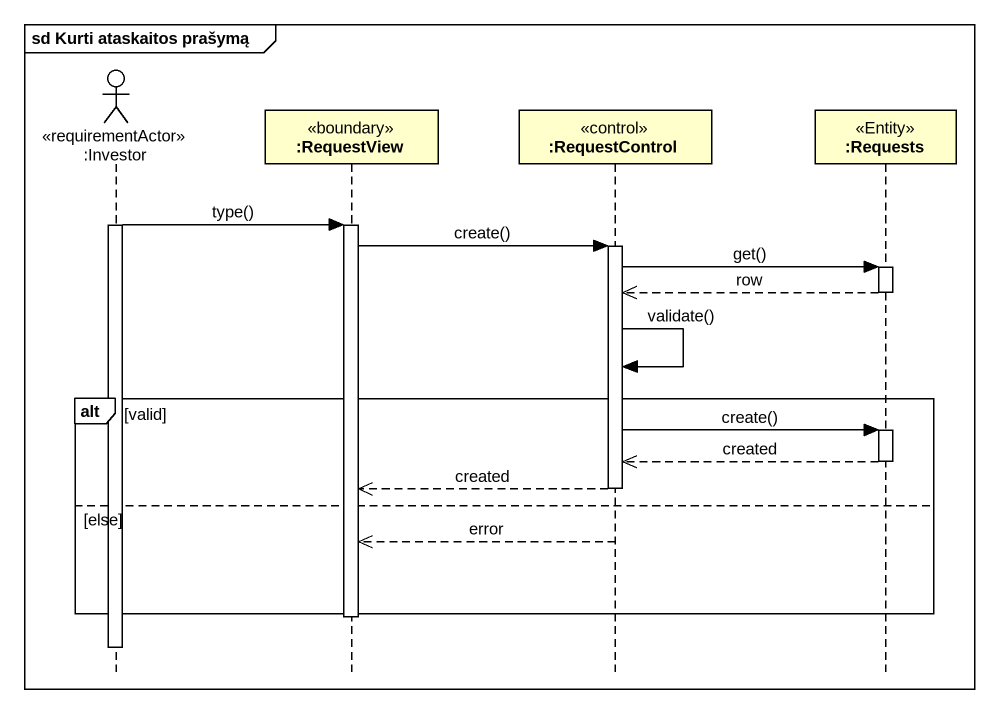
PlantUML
@startuml
mainframe sd Kurti ataskaitos prašymą
hide footbox
actor ":Investor" as Investor <<requirementActor>>
participant ":RequestView" as RequestView <<boundary>>
participant ":RequestControl" as RequestControl <<control>>
participant ":Requests" as Requests <<Entity>>

activate Investor
Investor -> RequestView : type()
activate RequestView
RequestView -> RequestControl : create()
activate RequestControl
RequestControl -> Requests : get()
activate Requests
Requests -->> RequestControl : row
deactivate Requests
RequestControl -> RequestControl : validate()
alt valid
  RequestControl -> Requests : create()
  activate Requests
  Requests -->> RequestControl : created
  deactivate Requests
  RequestControl -->> RequestView : created
  deactivate RequestControl
else else
  RequestControl -->> RequestView : error
end
deactivate RequestView
deactivate Investor
@enduml
